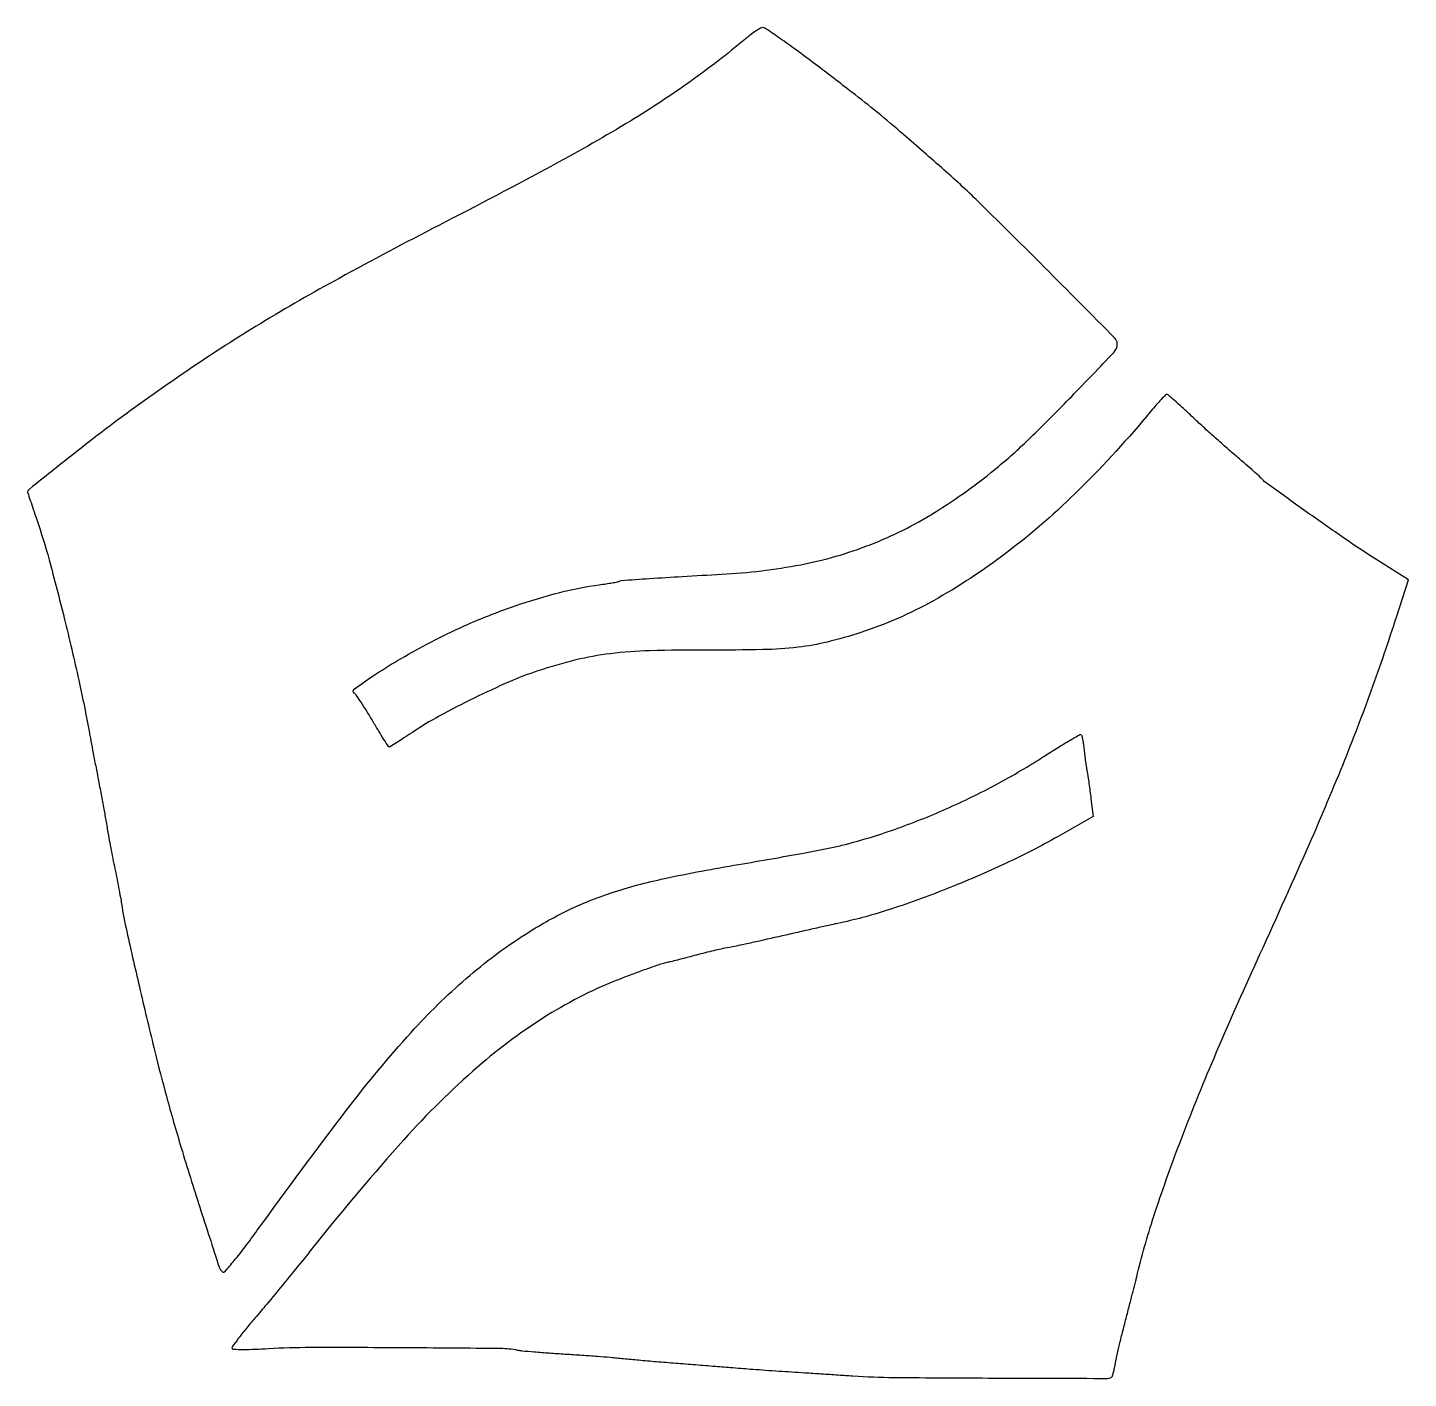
# Model space of a CAD drawing. Extents: x 0 to 388, y 1 to 380.
import ezdxf

# ---------------------------------------------------------------- set-up
doc = ezdxf.new("R2010")
doc.units = 0

msp = doc.modelspace()

# ---------------------------------------------------------------- linework, layer by layer
msp.add_lwpolyline([(201.429999, 376.709935, -0.019505), (186.029754, 364.80722, -0.0182), (169.396572, 353.848008, -0.013167), (147.747849, 341.456733, -0.004412), (115.5, 324.474762, 0.005917), (87.456633, 309.598935, 0.011437), (65.448185, 296.926868, 0.012794), (45.740805, 284.270565, 0.010013), (25, 269.573059, 0.005981), (17.747512, 264.077047, 0.003499), (9.185994, 257.32973, 0.00045), (0.301098, 250.213092, 0.227444), (0, 249.585417, 0.080191), (0.029227, 249.404357, 0.000262), (0.748508, 247.23823, 0.001454), (1.571294, 244.78854, 0.000909), (2.548114, 241.925152, -0.016351), (6.026378, 230.595932, -0.005758), (10.293072, 214.138286, -0.005873), (14.367757, 196.767547, -0.00971), (17.349598, 182, 0.001809), (17.63283, 180.473342, 0.000224), (18.263381, 177.15, 0.000264), (19.01616, 173.203508, 0.000219), (19.822174, 169, -0.001117), (20.634242, 164.723408, -0.00121), (21.405455, 160.55625, -0.001137), (22.049775, 156.981008, -0.00589), (22.378111, 155, 0.006755), (22.681359, 153.189799, 0.002087), (23.186232, 150.471875, 0.002087), (23.776288, 147.436684, 0.002292), (24.373926, 144.5, -0.002265), (24.971727, 141.563316, -0.002062), (25.562273, 138.528125, -0.002062), (26.067856, 135.810206, -0.006676), (26.371961, 134, 0.016821), (27.847038, 126.192443, 0.002166), (31.639488, 109.599585, 0.002736), (35.71629, 92.53467, 0.006645), (38.960563, 80, 0.006745), (43.151389, 65.428477, 0.004436), (48.348579, 48.769594, 0.000873), (53.795775, 31.939996, 0.17744), (54.858597, 30.587392, 0.370547), (55.398493, 30.672387, 0.00388), (58.030967, 33.815801, 0.009888), (61.062392, 37.645025, 0.005987), (64.505566, 42.29006, -0.006425), (89.759624, 76.296816, -0.020992), (107.674057, 97.844449, -0.030516), (123.164508, 112.99228, -0.035049), (139.716578, 125.396807, -0.030353), (151.640465, 132.103772, -0.033839), (163.871577, 137.046355, -0.026853), (178.829765, 141.068659, -0.010781), (199.64717, 145.016885, 0.002157), (208.97509, 146.619879, 0.002483), (217.861002, 148.23196, 0.002229), (225.378983, 149.669175, 0.014391), (229.14717, 150.520238, 0.02208), (243.442057, 154.864902, 0.019287), (257.970636, 160.630462, 0.019066), (272.192943, 167.57936, 0.020178), (285.571081, 175.471091, -0.004385), (289.395342, 177.892964, -0.007193), (292.679833, 179.867972, -0.002112), (295.528485, 181.509518, -0.338048), (295.8696, 181.463733, -0.141354), (296.044371, 181.147249, -0.008478), (296.270134, 180.070883, -0.012173), (296.488952, 178.760384, -0.008655), (296.672856, 177.282379, 0.004297), (296.861392, 175.651232, 0.00332), (297.093946, 173.876699, 0.003357), (297.333255, 172.222413, 0.008042), (297.538641, 171, -0.00778), (297.756854, 169.705411, -0.002447), (298.043609, 167.762538, -0.002444), (298.34242, 165.59114, -0.002706), (298.609608, 163.48949), (299.219068, 158.478979), (289.359534, 152.880073, -0.020064), (274.642872, 145.286837, -0.015085), (257.905409, 138.09075, -0.015343), (241.400668, 132.155734, -0.027562), (227.492767, 128.4648, 0.003795), (226.186086, 128.183714, 0.000295), (222.699159, 127.403728, 0.000403), (218.540913, 126.467473, 0.000308), (213.992767, 125.436628, -0.000299), (205.56125, 123.525456, -0.002131), (201.471655, 122.619347, -0.004161), (198.627028, 122.026532, -0.003984), (195.731561, 121.472177, 0.01074), (194.2896, 121.175855, 0.003167), (192.092705, 120.660328, 0.003177), (189.628969, 120.049103, 0.003414), (187.231561, 119.420674, -0.002164), (184.871781, 118.795801, -0.002204), (182.52098, 118.195233, -0.002139), (180.473272, 117.691007, -0.009128), (179.244114, 117.41756, 0.031628), (177.848528, 117.040497, 0.0032), (174.598154, 115.914379, 0.003998), (170.740516, 114.515355, 0.003174), (166.595919, 112.944632, 0.04705), (146.020094, 102.682739, 0.039762), (126.449657, 88.228486, 0.031332), (105.635404, 67.708619, 0.01426), (80.965386, 38.5, -0.002038), (76.502172, 32.945804, -0.001637), (71.65614, 27.005151, -0.001654), (67.140582, 21.543392, -0.004222), (63.821814, 17.623919, 0.006286), (61.248752, 14.559577, 0.010121), (59.143272, 11.878161, 0.004227), (57.43876, 9.574247, 0.303776), (57.421336, 9.123919, 0.255357), (57.832644, 8.888634, 0.004149), (60.584924, 8.857582, 0.009668), (63.850022, 8.910973, 0.006125), (67.65243, 9.093381, -0.014759), (79.402531, 9.453839, -0.001785), (105.272848, 9.391269, -0.000732), (132.891992, 9.185441, -0.050735), (137.5, 8.675112, 0.029804), (138.810195, 8.474291, 0.002396), (142.290625, 8.168234, 0.003228), (146.449639, 7.849598, 0.002472), (151, 7.55312, -0.001657), (155.622913, 7.259482, -0.001945), (160.003125, 6.949557, -0.00171), (163.702529, 6.660607, -0.012017), (165.5, 6.470447, 0.009313), (167.361701, 6.263307, 0.001055), (171.584375, 5.881931, 0.001277), (176.611075, 5.451571, 0.001038), (182, 5.015329, -0.000066), (187.571875, 4.575182, -0.000066), (193.15, 4.133064, -0.000064), (198.023643, 3.74551, -0.000259), (201, 3.506894, 0.00176), (203.668587, 3.301016, 0.000754), (207.234375, 3.043953, 0.000746), (211.03465, 2.781451, 0.000984), (214.5, 2.554134, -0.000303), (218.228901, 2.314634, -0.000158), (222.876961, 2.011796, -0.000157), (227.646652, 1.698018, -0.00024), (231.783272, 1.422587, 0.014541), (243.313981, 0.985534, 0.001369), (271.647076, 0.813615, 0.000152), (303.392032, 0.717551, 0.19962), (304.513713, 1.180379, 0.126429), (304.689778, 1.478223, 0.007976), (304.959937, 2.468223, 0.011332), (305.239353, 3.673587, 0.008156), (305.498624, 5.030379, -0.012575), (305.883557, 6.952467, -0.002683), (306.654263, 10.271424, -0.002804), (307.589776, 14.108476, -0.002666), (308.583798, 18, 0.000387), (309.562983, 21.761846, 0.000504), (310.452975, 25.206197, 0.000373), (311.193956, 28.094774, 0.004663), (311.463499, 29.191308, -0.021415), (316.26007, 46.221856, -0.011567), (323.536874, 66.760967, -0.009923), (333.17312, 90.645945, -0.00634), (345.270764, 118.029738, 0.003306), (359.321073, 149.318477, 0.007562), (369.399383, 173.133937, 0.009366), (377.317522, 193.763985, 0.009306), (384.475096, 214.71969), (387.754622, 224.939379), (377.127311, 231.711653, -0.009081), (369.126294, 237.017041, -0.00393), (358.662725, 244.354266, -0.001685), (348.169107, 251.889741, -0.061404), (346, 253.905594, 0.037374), (345.608401, 254.306173, 0.000993), (343.744536, 255.941018, 0.002075), (341.541645, 257.849448, 0.001418), (339.023954, 260, -0.004465), (336.107937, 262.521692, -0.002662), (332.680709, 265.571925, -0.002665), (329.298287, 268.647482, -0.00461), (326.523954, 271.244853, 0.004548), (324.172311, 273.447044, 0.007014), (322.095451, 275.303667, 0.00282), (320.295097, 276.850492, 0.175642), (319.90737, 276.994853, 0.201727), (319.546497, 276.846757, 0.005581), (318.341035, 275.608796, 0.010642), (316.947705, 274.081781, 0.007004), (315.40737, 272.269133, -0.024875), (295.428937, 250.393238, -0.032322), (274.961812, 232.574313, -0.035687), (254.366143, 219.069693, -0.048399), (234, 210.162015, -0.019313), (224.574264, 207.482554, -0.030963), (216.344875, 206.015315, -0.023312), (206.496768, 205.345419, -0.006458), (191, 205.215441, 0.008115), (174.777113, 205.025625, 0.023457), (163.574974, 204.185762, 0.029273), (153.961306, 202.433712, 0.020029), (143.290193, 199.378474, 0.023228), (135.350996, 196.341551, 0.010933), (125.382613, 191.725589, 0.010949), (115.562972, 186.6455, 0.02175), (108.062676, 182.120879, -0.00219), (105.661726, 180.541239, -0.003465), (103.588402, 179.210508, -0.000868), (101.769144, 178.064982, -0.140976), (101.543252, 178, -0.255704), (101.353798, 178.103666, -0.001113), (100.063143, 180.129687, -0.00489), (98.611163, 182.470504, -0.003019), (96.947374, 185.25, 0.005493), (95.238294, 188.073363, 0.007679), (93.644604, 190.556039, 0.004942), (92.260096, 192.597598, 0.09496), (91.714898, 193.13226, -0.520996), (91.689205, 194.207057, -0.010156), (96.995926, 197.94595, -0.015728), (103.865341, 202.272028, -0.010106), (112.083492, 206.872694, -0.020567), (124.135476, 212.679746, -0.019018), (136.93922, 217.643616, -0.019745), (149.428652, 221.402348, -0.030418), (160.5, 223.554873, 0.004323), (162.452748, 223.829771, 0.006163), (164.181429, 224.110213, 0.003595), (165.629547, 224.374239, 0.087492), (166.011247, 224.518814, -0.116879), (166.791354, 224.763472, -0.000641), (174.667134, 225.315058, -0.002658), (183.846836, 225.897139, -0.00152), (194.933939, 226.5072, 0.034322), (217.094831, 229.191611, 0.045654), (236.584507, 234.804529, 0.045803), (254.683143, 243.84354, 0.034879), (272.669123, 256.805485, 0.019217), (281.583935, 264.825714, 0.007659), (293.200821, 276.465175, 0.002403), (305.02615, 288.800213, 0.19219), (306, 291.240196, 0.198078), (305.355202, 292.803971, 0.000374), (285.515398, 312.741752, 0.002669), (267.621575, 330.50639, 0.013799), (257.40719, 340, 0.001799), (245.975976, 349.978468, 0.006709), (238.677308, 356.133913, 0.007405), (231.575747, 361.78796, 0.002558), (221.155812, 369.75, 0.003709), (215.87875, 373.678505, 0.005719), (211.252122, 376.989062, 0.002134), (207.243895, 379.762987, 0.151418), (206.479197, 380, 0.130547), (205.837314, 379.829503, 0.014563), (204.534325, 379.033543, 0.01692), (203.016816, 377.969903, 0.012956)], format="xyb", close=True)

doc.saveas('drawing.dxf')
